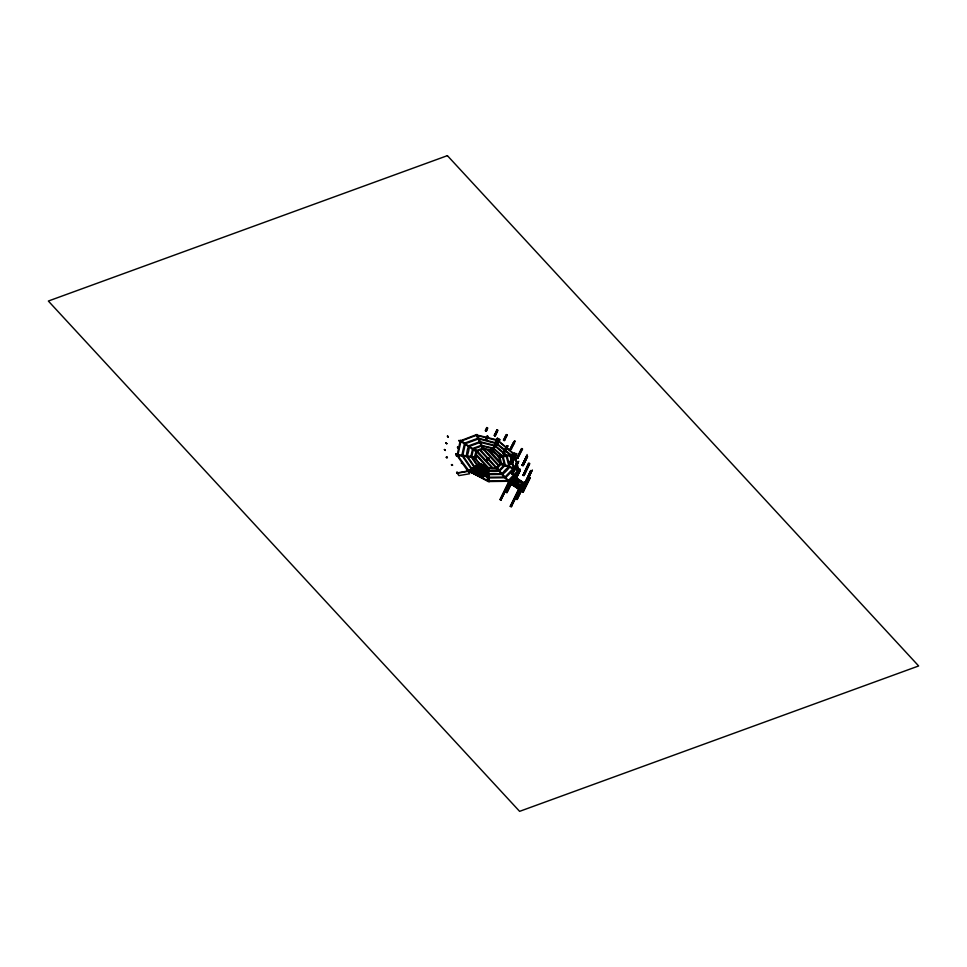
<?xml version="1.0" encoding="UTF-8"?>
<svg xmlns="http://www.w3.org/2000/svg" width="967" height="967" viewBox="0 0 967 967"><rect width="100%" height="100%" fill="white"/><g stroke="black" fill="none" stroke-linecap="round" stroke-linejoin="round"><path stroke-width="1.45" d="M484.479 478.617L468.427 469.962M469.757 471.28L470.107 470.603M476.9 436.685L476.211 435.416M477.432 435.404L477.758 436.673M476.139 450.815L474.483 456.907L475.583 456.726L475.631 457.717L476.61 451.831L460.05 440.916L476.006 434.799L497.522 439.961L515 454.659L518.916 470.893L500.253 463.87L500.386 463.266C499.891 452.774 485.845 445.884 477.057 451.371L460.195 440.626L457.113 455.433L475.631 457.717C479.052 465.538 488.323 469.998 496.53 467.762L500.435 463.423M476.513 435.259L460.993 441.157L458.032 454.575M502.683 464.789L501.631 464.402M501.752 463.145L501.692 463.411M502.828 464.172L501.837 463.519M516.487 469.986L517.841 470.433M518.227 469.914L519.194 469.998L516.535 468.995M487.767 469.66L487.489 468.342M489.048 469.225L488.794 468.669L488.686 469.889M493.134 450.163L493.158 450.985L491.623 450.006M491.925 450.344L483.512 448.204M460.485 440.456L463 441.726M457.077 454.454L475.691 457.125L474.761 456.92M468.608 470.3L457.173 454.853M464.934 443.007L477.928 438.269L478.29 439.018L465.792 443.563M461.888 455.046L464.498 443.466L465.345 444.022L462.842 455.167M462.069 455.735L471.062 468.753M463.024 455.856L471.678 468.366M468.971 445.666L479.608 441.786L479.958 442.535L469.829 446.222M481.143 445.025L482.871 449.256L476.151 434.509M466.396 455.602C467.931 442.499 471.195 444.119 467.351 455.723M466.577 456.291L473.939 466.94M467.532 456.412L474.543 466.553M472.561 448.785L470.905 456.158M473.008 448.325L481.276 445.316M478.786 438.256L495.95 442.874M473.419 449.353L471.86 456.279M473.866 448.893L481.639 446.053M479.136 439.006L495.636 443.454M471.086 456.847L476.816 465.127M472.041 456.968L477.42 464.74M475.812 449.437L475.123 449.691M487.634 428.405L486.377 430.98L485.458 430.75L486.703 427.511M485.458 430.75L487.09 427.607M480.454 441.774L494.62 445.316M487.223 427.644L485.99 430.883L487.247 428.308M476.344 450.525L482.654 448.217M486.377 430.98L487.622 427.74M480.817 442.523L494.306 445.896M476.804 451.504L474.386 449.981M477.299 451.045L492.747 467.762M520.161 488.577L509.005 481.276L488.142 481.542L467.992 470.687M476.175 454.297L488.528 467.762M475.945 455.131L487.09 467.206M479.535 463.87L480.514 463.858L468.717 471.28M468.572 471.57L469.309 470.893M479.765 450.151L508.316 481.518L506.684 479.753M487.912 436.854L486.655 439.417L485.736 439.187L486.969 435.96M480.454 449.897L509.005 481.264L508.485 480.285M485.736 439.187L486.993 436.625M482.485 446.041L492.832 448.628M487.489 436.093L486.123 439.296L487.38 436.721M471.92 468.632L472.694 468.258L470.554 472.222M487.888 436.19L486.256 439.32L486.232 438.655M471.775 469.358L488.178 477.71M472.392 468.971L488.009 477.287L472.392 468.971L475.788 466.819M482.908 449.002L498.343 465.719M474.652 467.545L488.069 474.374M483.875 448.954L498.815 465.236M477.529 465.731L487.96 471.05M479.801 463.253L467.859 470.977M479.898 464.233L487.876 468.294M497.787 430.666L495.261 435.803L494.355 435.573L496.845 429.771M494.355 435.573L497.243 429.868M480.768 463.979L481.832 464.341M497.376 429.904L494.874 435.706M497.389 430.569L494.741 435.682L494.717 435.017M495.261 435.803L497.763 430.001M489.326 450.151L500.374 462.359M483.621 465.441L482.823 464.849M486.655 459.796L487.042 458.999L488.299 459.615L487.9 460.413L486.655 459.796L487.658 457.742M497.123 438.22L494.62 444.022L495.539 444.252L498.053 439.115M494.62 444.022L497.135 438.885M497.509 438.317L495.007 444.119L497.642 438.353M487.9 460.413L488.915 458.358L488.033 457.935L487.15 459.748L487.416 459.192M491.611 450.888L497.654 439.671L498.525 440.106L492.481 451.335M483.621 467.557L484.237 468.451M493.146 448.047L481.989 445.594M497.667 439.018L495.14 444.155L495.128 443.49M488.42 458.418L487.525 460.232L487.803 459.676M498.029 438.45L495.539 444.252M492.795 450.755L499.371 456.279M493.702 449.075L501.776 455.868M494.016 448.495L502.465 456.013M495.177 446.343L505.705 455.203M495.491 445.763L506.539 455.058M500.024 439.695L496.929 445.207L496.216 444.602L498.742 439.453M493.448 451.19L492.916 450.259L494.052 451.855M499.31 439.091L496.627 444.941L497.195 444.578M496.929 445.207L499.613 439.356M487.598 467.46L484.818 465.864M489.205 481.481L488.77 467.823L487.852 467.593L488.287 481.252M488.794 468.524L496.494 468.717L495.841 468.016M507.324 435.102L504.23 440.614L503.505 440.009L506.031 434.86M488.855 470.566C501.293 469.889 503.082 472.089 488.879 471.28M506.599 434.497L503.819 440.263L506.913 434.763M506.442 435.21L503.916 440.348L504.496 439.985M488.045 473.673L475.268 467.158L486.764 473.02M504.23 440.614L507.01 434.848M491.828 467.774L476.658 451.794M488.964 473.903L501.535 473.733L502.175 474.422L488.988 474.604M498.537 456.424L514.517 453.97L513.707 454.127L498.078 440.976M489.072 477.227L504.569 477.021M489.097 477.928L505.221 477.722M488.093 479.765L488.13 480.841L469.164 471.183M499.842 456.968L501.498 463.338M489.06 481.771L489.181 480.635M507.977 446.041L503.626 454.103L502.913 453.511L506.684 445.799M506.635 446.718L503.215 453.765L507.566 445.69M496.385 468.149L497.074 467.895M496.53 467.762L497.183 468.463L501.365 463.942M506.466 447.419L503.323 453.849L503.892 453.487M502.26 456.557L504.291 464.378M502.61 455.723L503.734 455.928M503.626 454.103L507.675 445.775M503.094 456.424L505.257 464.752M500.531 462.975L519.061 470.288L518.094 469.938L514.879 457.548M499.19 470.192L504.145 464.994M506.188 455.892L508.835 466.094M507.022 455.747L509.802 466.457M514.637 442.729L510.914 449.51L510.201 448.918L513.344 442.487M499.83 470.881L505.112 465.357M510.201 448.918L514.553 440.843M511.18 448.893L510.612 449.256L513.658 442.741M514.855 441.097L510.503 449.172M510.914 449.51L514.964 441.182M509.633 454.538L496.506 443.901M510.467 454.393L496.82 443.321M502.224 473.479C509.802 463.858 513.126 465.429 502.864 474.181M509.597 462.419L510.89 462.649L509.597 462.419L514.009 453.414M514.577 453.052L509.911 462.673L514.891 453.318M510.008 462.758L514.42 453.765M510.322 463.012L514.988 453.402M516.765 453.934L511.736 464.208L510.83 464.1L515.302 453.656M515 454.659L514.662 453.68M510.83 464.1L514.613 456.388M505.257 476.767L513.247 468.415L514.214 468.777M511.736 464.208L515.955 454.526M510.757 463.809L511.652 463.918L516.668 453.535M505.91 477.468L514.069 469.068M522.591 449.063L517.611 458.418L516.898 457.814L521.298 448.821M517.297 458.165L521.878 448.458M517.611 458.418L522.18 448.724M513.38 467.81L511.785 462.504M507.808 480.526L489.024 481.07M518.856 461.259L512.57 474.12L511.664 474.011L517.152 461.694M518.131 462.153L512.486 473.818L511.591 473.709L517.224 462.045M511.664 474.011L517.333 462.431M512.57 474.12L518.046 461.851M509.669 482.086L510.117 481.626L500.858 500.084L500.048 499.552L509.15 480.974L514.601 475.268M509.851 480.236L521.044 487.368M510.503 479.572L521.406 487.138M500.858 500.084L509.923 481.832M505.995 492.203L507.24 492.276L505.995 492.203L514.19 475.498M514.625 475.039L506.188 492.01L507.059 492.469M506.805 492.735L514.988 476.03M506.998 492.541L515.435 475.559M518.094 470.24L508.352 480.575M520.137 469.188L513.392 484.02L512.498 483.911L519.243 469.08M512.413 483.609L519.315 469.37M519.424 469.769L511.942 484.854L519.315 470.252M527.583 456.617L523.171 465.623L522.277 465.514L527.136 454.526M512.389 483.512L513.32 483.718L520.222 469.478M513.32 483.718L520.246 469.587M522.277 465.514L526.689 456.509M520.319 469.877L512.752 485.386L520.125 470.784M523.171 465.623L527.402 455.928M527.474 456.231L523.099 465.32L522.192 465.212L526.604 456.219L522.168 465.115L523.074 465.224M518.65 480.635L518.977 479.958L514.649 484.818L519.327 480.188L515 485.047L518.989 480.865M529.674 463.955L524.005 475.522L523.111 475.413L528.598 463.145M528.671 463.447L523.026 475.111L523.933 475.22L529.565 463.556M523.111 475.413L528.78 463.846M524.005 475.522L529.493 463.266M510.286 506.309L511.531 506.382L510.286 506.309L519.11 488.311L519.545 487.852L510.479 506.104L511.35 506.575L520.681 487.888L509.633 480.611L500.302 499.298L501.111 499.83M522.325 483.065L522.663 482.388L518.336 487.247L523.002 482.618L518.687 487.465L522.676 483.295M511.096 506.841L520.041 488.432M513.453 480.659L510.794 479.402L522.047 486.316M508.847 481.433L519.895 488.722L522.494 485.857M531.584 470.591L517.043 499.48L516.233 498.948L524.67 481.977M516.233 498.948L524.863 481.784M532.394 469.998L524.839 485.422L523.945 485.313L530.69 470.482M523.86 485.023L530.762 470.784M523.945 485.313L530.871 471.183M517.043 499.48L525.48 482.509M524.73 485.035L531.669 470.893L524.767 485.132L523.836 484.914M522.192 491.599L523.437 491.671L522.192 491.599L529.118 477.456M529.553 476.997L522.373 491.405L523.183 491.937M522.99 492.13L530.109 477.795M530.363 477.529L523.244 491.865L522.434 491.333M488.033 457.935L488.794 458.6M497.654 439.671L497.231 440.541L477.214 435.537L476.997 434.497L483.73 449.244M496.736 441.423L496.917 440.178M498.15 440.807L498.525 441M471.11 472.5L473.105 468.802M471.981 472.948L475.51 466.372M473.54 470.349L475.752 466.227M472.537 473.238L474.531 469.539M473.528 473.733L477.033 467.23M474.096 474.023L476.223 470.071M474.531 474.241L476.658 470.3M474.966 474.471L480.055 465.296M475.522 474.749L479.076 468.161M476.078 475.039L478.206 471.086M476.513 475.256L478.641 471.304M478.375 472.839L482.05 466.312M478.931 473.129L481.058 469.176M491.55 450.163L492.263 449.715M477.94 475.982L480.067 472.029M478.073 476.042L480.2 472.089M478.496 476.272L480.635 472.319M494.899 445.835L495.322 445.038M498.029 439.852L497.364 440.215M480.357 473.854L484.104 467.182M498.307 441.423L497.594 441.859M480.913 474.144L483.041 470.18M479.934 476.997L482.062 473.044M480.055 477.057L482.255 472.96M480.49 477.287L482.618 473.322M482.34 474.87L486.087 468.197M482.908 475.148L485.035 471.195M484.044 474.048L481.917 478.012L484.165 474.12M482.473 478.29L484.6 474.35M484.334 475.885L487.948 469.152M484.866 476.199L486.969 472.295M486.328 476.864L488.48 472.887M486.449 480.321L488.589 476.356L488.613 477.323M478.121 464.511L478.75 463.459M479.777 464.317L480.091 464.571M462.202 442.342L461.223 441.303M474.459 450.417L475.728 450.864M474.894 449.957L476.223 450.441M513.441 476.066L514.384 475.075M518.916 470.893L508.872 481.566L520.161 488.951L509.113 481.675M511.301 481.711L514.299 478.58M510.975 482.388L514.964 478.218M513.646 479.85L511.313 482.618L515.314 478.447M500.048 499.552L501.293 499.625M512.413 454.333L513.513 453.547M473.999 456.557L473.032 456.726M496.216 444.602L497.509 444.844M503.505 440.009L504.798 440.251M468.427 470.167L469.394 469.998M474.604 467.049L475.438 466.517M479.801 464.958L478.834 465.115M502.913 453.511L504.194 453.753M516.898 457.814L518.179 458.056M517.2 458.08L517.877 457.802M481.977 447.37L482.593 448.072M482.678 448.265L483.814 448.047M508.666 480.031L507.373 479.499M495.986 467.726L496.675 467.472M498.162 469.527L497.449 468.306M497.473 469.769L496.47 469.128M510.298 480.418L513.852 479.112M446.367 457.464L447.225 457.427M456.339 455.771L457.186 455.735M457.391 456.037L456.134 455.481L456.92 455.336L469.66 473.77L458.914 475.595L456.593 472.247L457.85 472.803M499.335 455.953L500.495 456.351M462.129 462.879L461.344 463.012L462.601 463.568M514.081 454.103L514.94 454.079M461.549 463.302L462.335 463.169M461.61 463.398L462.395 463.266M503.408 456.364L498.863 457.403L514.009 455.155L512.897 455.022M500.06 457.198L500.966 457.04M467.339 470.421L466.553 470.554L467.037 471.243M456.799 472.537L457.584 472.404M466.759 470.844L467.545 470.711M456.859 472.645L457.645 472.512M466.831 470.941L467.617 470.808M457.065 472.936L467.871 471.014M457.27 473.238L468.076 471.304M482.835 447.358L483.585 448.168M458.056 455.542L457.113 455.433L458.08 454.961M475.764 457.427C471.267 456.702 481.965 464.813 478.472 463.834M458.563 455.904L458.406 455.288L459.518 455.735M474.326 457.838L473.214 457.415M510.649 463.411L511.555 463.519M522.095 464.813L522.99 464.922M510.733 463.701L511.628 463.822M511.483 473.31L512.389 473.419M522.929 474.724L523.824 474.833M511.567 473.612L512.462 473.721M523.002 475.015L523.909 475.123M512.317 483.21L513.211 483.331M523.763 484.624L524.839 485.422M485.446 430.085L486.353 430.315M494.33 434.908L495.249 435.138M485.712 438.535L486.655 439.417M491.502 449.087L492.421 449.317L491.429 449.232M489.834 450.453L487.888 450.284L500.29 463.713M489.012 479.995L489.423 480.853M448.337 436.685L447.431 436.347L448.325 436.77M445.92 443.055L446.814 443.478M457.464 447.395L458.346 447.818M500.398 463.58L505.729 465.586M444.409 449.764L445.303 450.199M455.953 454.103L456.835 454.538M487.308 459.422L488.178 459.857M486.776 459.555L487.646 459.99M480.514 463.858L487.852 467.593M488.299 457.681L489.121 458.201M460.05 440.916L460.908 441.472M503.178 464.305L505.62 465.913M460.437 440.36L461.247 440.892M513.815 476.235L524.863 483.524L513.634 476.441M523.111 483.778L513.114 477.505L524.15 484.781M514.988 481.3L522.349 486.147M510.866 479.33L521.902 486.606M509.851 480.381L520.899 487.67M509.452 480.804L520.488 488.093M514.202 484.213L520.391 488.19M509.307 481.095L520.355 488.383M512.389 484.394L513.199 484.926M512.196 484.588L513.006 485.12M516.68 498.488L517.478 499.02M516.426 498.754L517.297 499.226M510.769 448.555L511.495 449.159M491.454 448.906L492.058 449.558M513.453 453.559L513.114 453.874M476.006 434.799L476.38 435.549M479.729 441.133L480.212 442.161M514.202 468.463L510.951 455.082L509.972 455.517L511.06 459.712M459.349 455.046L458.153 454.297M501.559 464.027L501.583 464.656M488.48 473.165L488.516 474.132M488.117 475.788L488.25 479.886M485.833 430.182L485.857 430.847M444.469 449.498L445.243 450.453L444.469 449.498M445.98 442.789L446.754 443.744L445.98 442.789M447.491 436.081L448.265 437.036L447.491 436.081M456.001 453.837L456.775 454.804L456.001 453.837M457.524 447.129L458.285 448.084L457.524 447.129M459.035 440.42L459.796 441.375L459.035 440.42M478.133 465.345L487.803 470.627L478.133 465.345M461.851 440.65L461.718 441.266L461.851 440.65M508.485 482.34L519.533 489.616L508.485 482.34M447.395 155.651L48.35 301.039L519.605 811.349L918.65 665.961L447.395 155.651M446.947 457.04L446.162 457.173L446.645 457.862L447.431 457.729L446.947 457.04M452.157 464.571L451.371 464.704L451.855 465.393L452.629 465.26L452.157 464.571M452.363 464.861L451.577 464.994L452.435 464.958M459.881 441.025L458.974 440.686L459.857 441.109M461.054 441.182L460.195 440.626L460.993 441.157"/></g></svg>
